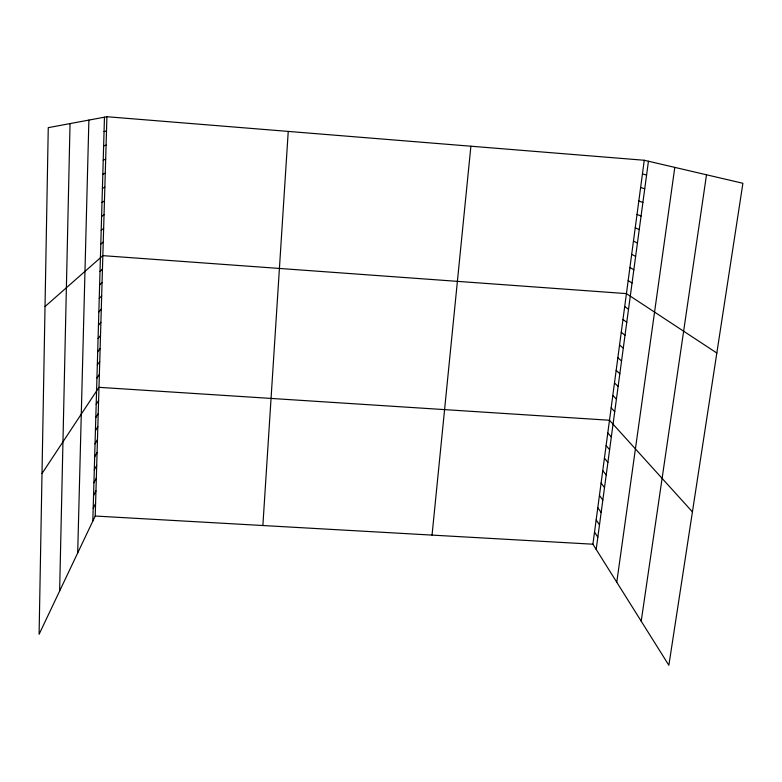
<?xml version="1.0" encoding="UTF-8"?>
<svg xmlns="http://www.w3.org/2000/svg" width="782" height="782" viewBox="0 0 782 782"><rect width="100%" height="100%" fill="white"/><g stroke="black" fill="none" stroke-linecap="round" stroke-linejoin="round"><path stroke-width="1.17" d="M59.637 591.016L70.038 123.595M77.692 552.972L88.884 120.076M92.814 521.095L104.465 117.173M106.919 116.723L48.259 127.652L39.1 634.29L95.218 516.032L106.919 116.723L644.27 160.261L742.9 183.281L668.864 665.277L592.912 544.204L644.27 160.261M262.869 525.524L288.235 131.415M432.045 535.103L470.891 146.214M596.187 549.423L648.444 161.239M616.763 582.228L674.798 167.387M641.211 621.201L706.508 174.787M93.175 508.398L95.58 503.471M93.547 495.632L95.951 490.832M93.918 482.797L96.323 478.134M94.29 469.894L96.704 465.368M94.661 456.923L97.076 452.534M95.042 443.873L97.457 439.631M95.414 430.765L97.838 426.659M95.795 417.578L98.219 413.619M96.176 404.323L98.6 400.511M42.003 473.521L98.991 387.334L609.491 420.247L692.432 511.887M96.939 377.989L99.363 374.47M97.32 364.92L99.744 361.548M97.701 351.783L100.125 348.547M98.082 338.567L100.507 335.488M98.464 325.283L100.898 322.36M98.845 311.93L101.279 309.154M99.236 298.499L101.67 295.879M99.627 285.01L102.061 282.537M100.018 271.432L102.452 269.125M45.024 306.544L102.853 255.646L626.431 293.612L716.83 353.014M100.8 244.072L103.244 242.088M101.201 230.279L103.644 228.452M101.601 216.409L104.045 214.747M102.002 202.47L104.456 200.974M102.413 188.452L104.856 187.123M102.813 174.347L105.267 173.193M103.224 160.173L105.678 159.186M103.635 145.921L106.088 145.11M104.045 131.591L106.508 130.956M95.218 516.032L592.912 544.204M642.442 173.917L646.587 175.051M640.624 187.494L644.73 188.794M638.826 201.003L642.892 202.47M637.027 214.444L641.064 216.057M635.238 227.816L639.246 229.585M633.459 241.11L637.428 243.036M631.69 254.336L635.629 256.418M629.93 267.503L633.84 269.731M628.171 280.591L632.052 282.976M624.701 306.573L628.513 309.252M622.971 319.467L626.763 322.282M621.26 332.291L625.014 335.253M619.549 345.048L623.283 348.156M617.858 357.736L621.553 360.991M616.167 370.365L619.833 373.757M614.486 382.936L618.122 386.455M612.814 395.428L616.421 399.094M611.143 407.872L614.73 411.664M607.79 432.925L611.319 436.991M606.109 445.545L609.608 449.748M604.427 458.105L607.897 462.436M602.756 470.588L606.197 475.055M601.094 483.022L604.506 487.616M599.442 495.377L602.824 500.099M597.79 507.674L601.153 512.533M596.158 519.913L599.491 524.888M594.525 532.092L597.829 537.195"/></g></svg>
